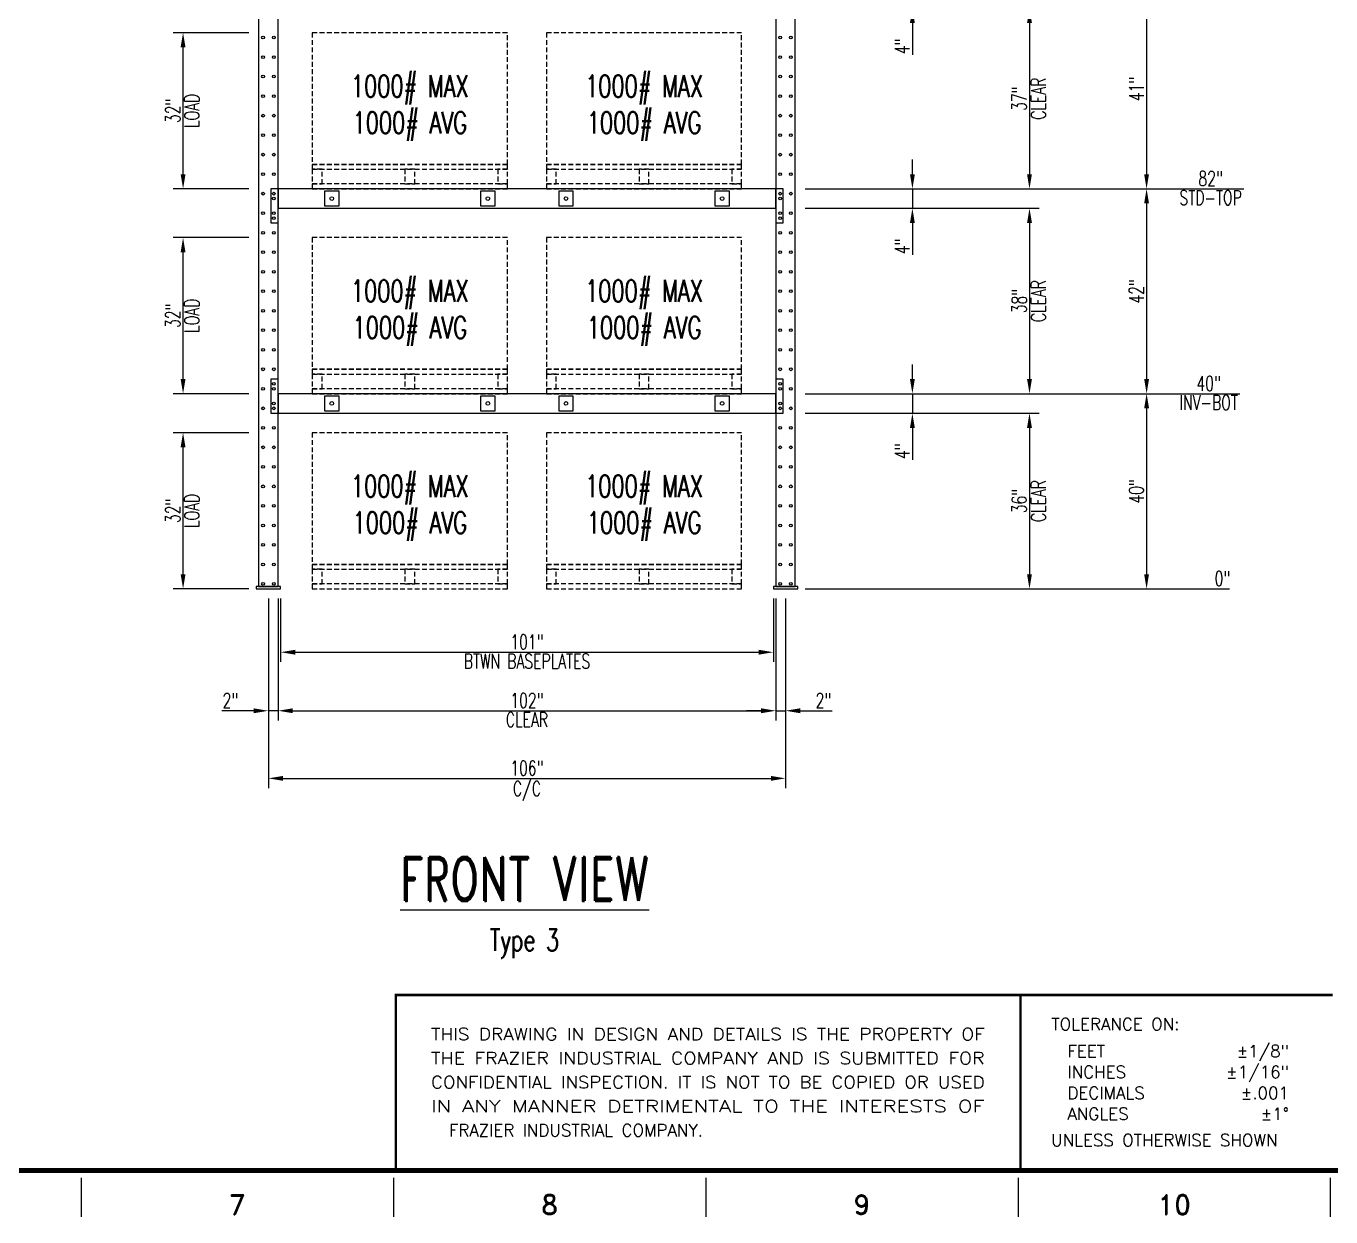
# Model space of a CAD drawing. Extents: x -81 to 963, y -146 to 548.
# Drawn here: x 301.4 to 568.8, y -128.8 to 115.4 of the extents above; entities that cross this region are included whole.
import ezdxf
from ezdxf.enums import TextEntityAlignment as Align

# ---------------------------------------------------------------- set-up
doc = ezdxf.new("R2010")
doc.units = 0
doc.header["$LTSCALE"] = 8
doc.header["$MEASUREMENT"] = 0
doc.linetypes.add('HIDDEN2', pattern=[0.1875, 0.125, -0.0625])
doc.layers.get('DEFPOINTS').update_dxf_attribs({"linetype": 'CONTINUOUS'})
for name, color, linetype in [('BORD', 15, 'CONTINUOUS'), ('RACKDIM', 7, 'CONTINUOUS'), ('RACKLABEL', 7, 'CONTINUOUS'), ('RACKLOAD', 254, 'HIDDEN2'), ('RACKPALLET', 254, 'HIDDEN2'), ('RACKSHELF', 20, 'CONTINUOUS'), ('RACKUPRIGHT', 180, 'CONTINUOUS'), ('TEXTL', 3, 'CONTINUOUS')]:
    doc.layers.add(name, color=color, linetype=linetype)
doc.styles.add('2thirds', font='romans.shx', dxfattribs={"width": 0.7})
doc.styles.add('DCMARCH', font='stylu.ttf', dxfattribs={"width": 0.75, "oblique": 15})
doc.styles.add('ROMAND', font='ROMAND')
doc.styles.add('SIMPLEX', font='SIMPLEX')
doc.styles.add('TXT06', font='ROMAND', dxfattribs={"bigfont": 'SPECIAL'})
doc.dimstyles.new('2tfrac16', dxfattribs={"dimscale": 32, "dimtxt": 0.0938, "dimasz": 0.0938, "dimexe": 0.0625, "dimexo": 0.0625, "dimgap": 0.01, "dimtad": 1, "dimdec": 4, "dimzin": 1, "dimdsep": 46, "dimlunit": 5, "dimtxsty": '2thirds', "dimcen": 0.0625, "dimclrd": 256, "dimclre": 256, "dimclrt": 256, "dimadec": 0, "dimazin": 0, "dimtfac": 0.75, "dimtdec": 4, "dimtmove": 0, "dimatfit": 0, "dimfxl": 1, "dimtvp": 0.75, "dimfrac": 2, "dimtolj": 1, "dimtzin": 0, "dimarcsym": 0})

# ---------------------------------------------------------------- blocks, each defined once
blk = doc.blocks.new('*D60')
at = {"layer": 'DEFPOINTS', "color": 0}
for p in [(351.02, 0), (457.02, 0), (457.02, -38.86)]:
    blk.add_point(p, dxfattribs=at)
at = {"layer": 'RACKDIM', "lineweight": -2}
for p, q in [((351.02, -2), (351.02, -40.86)), ((457.02, -2), (457.02, -40.86)), ((354.03, -38.86), (454.02, -38.86))]:
    blk.add_line(p, q, dxfattribs=at)
at = {"layer": 'RACKDIM'}
for points in [[(354.03, -38.36), (354.03, -39.36), (351.02, -38.86)], [(454.02, -38.36), (454.02, -39.36), (457.02, -38.86)]]:
    blk.add_solid(points, dxfattribs=at)
at = {"layer": 'RACKDIM', "char_height": 3.002, "attachment_point": 5, "style": '2thirds'}
for s, insert in [('\\A1;106"', (404.02, -36.75)), ('\\A1;C/C', (404.02, -41.47))]:
    blk.add_mtext(s, dxfattribs=dict(at, insert=insert))
blk = doc.blocks.new('*D61')
at = {"layer": 'DEFPOINTS', "color": 0}
for p in [(353.02, 0), (455.02, 0), (455.02, -25)]:
    blk.add_point(p, dxfattribs=at)
at = {"layer": 'RACKDIM', "lineweight": -2}
for p, q in [((353.02, -2), (353.02, -27)), ((455.02, -2), (455.02, -27)), ((356.03, -25), (452.02, -25))]:
    blk.add_line(p, q, dxfattribs=at)
at = {"layer": 'RACKDIM'}
for points in [[(356.03, -24.5), (356.03, -25.5), (353.02, -25)], [(452.02, -24.5), (452.02, -25.5), (455.02, -25)]]:
    blk.add_solid(points, dxfattribs=at)
at = {"layer": 'RACKDIM', "char_height": 3.002, "attachment_point": 5, "style": '2thirds'}
for s, insert in [('\\A1;102"', (404.02, -22.89)), ('\\A1;CLEAR', (404.02, -26.82))]:
    blk.add_mtext(s, dxfattribs=dict(at, insert=insert))
blk = doc.blocks.new('*D62')
at = {"layer": 'DEFPOINTS', "color": 0}
for p in [(351.02, 0), (353.02, 0), (351.02, -25)]:
    blk.add_point(p, dxfattribs=at)
at = {"layer": 'RACKDIM', "lineweight": -2}
for p, q in [((351.02, -2), (351.02, -27)), ((353.02, -2), (353.02, -27)), ((348.02, -25), (341.48, -25)), ((353.02, -25), (351.02, -25)), ((356.03, -25), (359.03, -25))]:
    blk.add_line(p, q, dxfattribs=at)
at = {"layer": 'RACKDIM'}
for points in [[(348.02, -24.5), (348.02, -25.5), (351.02, -25)], [(356.03, -24.5), (356.03, -25.5), (353.02, -25)]]:
    blk.add_solid(points, dxfattribs=at)
at = {"layer": 'RACKDIM', "insert": (343.25, -22.89), "char_height": 3.002, "attachment_point": 5, "style": '2thirds'}
blk.add_mtext('\\A1;2"', dxfattribs=at)
blk = doc.blocks.new('*D63')
at = {"layer": 'DEFPOINTS', "color": 0}
for p in [(455.02, 0), (457.02, 0), (457.02, -25)]:
    blk.add_point(p, dxfattribs=at)
at = {"layer": 'RACKDIM', "lineweight": -2}
for p, q in [((455.02, -2), (455.02, -27)), ((457.02, -2), (457.02, -27)), ((452.02, -25), (449.02, -25)), ((455.02, -25), (457.02, -25)), ((460.03, -25), (466.57, -25))]:
    blk.add_line(p, q, dxfattribs=at)
at = {"layer": 'RACKDIM'}
for points in [[(452.02, -24.5), (452.02, -25.5), (455.02, -25)], [(460.03, -24.5), (460.03, -25.5), (457.02, -25)]]:
    blk.add_solid(points, dxfattribs=at)
at = {"layer": 'RACKDIM', "insert": (464.8, -22.89), "char_height": 3.002, "attachment_point": 5, "style": '2thirds'}
blk.add_mtext('\\A1;2"', dxfattribs=at)
blk = doc.blocks.new('*D64')
at = {"layer": 'DEFPOINTS', "color": 0}
for p in [(353.52, 0), (454.52, 0), (454.52, -13)]:
    blk.add_point(p, dxfattribs=at)
at = {"layer": 'RACKDIM', "lineweight": -2}
for p, q in [((353.52, -2), (353.52, -15)), ((454.52, -2), (454.52, -15)), ((356.53, -13), (451.52, -13))]:
    blk.add_line(p, q, dxfattribs=at)
at = {"layer": 'RACKDIM'}
for points in [[(356.53, -12.5), (356.53, -13.5), (353.52, -13)], [(451.52, -12.5), (451.52, -13.5), (454.52, -13)]]:
    blk.add_solid(points, dxfattribs=at)
at = {"layer": 'RACKDIM', "attachment_point": 5, "style": '2thirds'}
for s, insert, char_height in [('\\A1;101"', (404.02, -10.89), 3.002), ('\\A1;BTWN BASEPLATES', (404.02, -14.82), 3.0016)]:
    blk.add_mtext(s, dxfattribs=dict(at, insert=insert, char_height=char_height))
blk = doc.blocks.new('*D65')
at = {"layer": 'DEFPOINTS', "color": 0}
for p in [(353.02, 0), (459.52, 0), (544.81, 0)]:
    blk.add_point(p, dxfattribs=at)
at = {"layer": 'RACKDIM', "lineweight": -2}
blk.add_line((461.52, 0), (548.03, 0), dxfattribs=at)
at = {"layer": 'RACKDIM', "char_height": 3.002, "attachment_point": 5, "style": '2thirds'}
for s, insert in [('\\A1;0"', (546.58, 2.11)), ('\\A1;', (546.58, -1.82))]:
    blk.add_mtext(s, dxfattribs=dict(at, insert=insert))
blk = doc.blocks.new('*D66')
at = {"layer": 'DEFPOINTS', "color": 0}
for p in [(333.54, 32), (349.02, 32), (349.02, 0)]:
    blk.add_point(p, dxfattribs=at)
at = {"layer": 'RACKDIM', "lineweight": -2}
for p, q in [((347.02, 32), (331.54, 32)), ((333.54, 3), (333.54, 29)), ((347.02, 0), (331.54, 0))]:
    blk.add_line(p, q, dxfattribs=at)
at = {"layer": 'RACKDIM'}
for points in [[(333.04, 29), (334.04, 29), (333.54, 32)], [(333.04, 3), (334.04, 3), (333.54, 0)]]:
    blk.add_solid(points, dxfattribs=at)
at = {"layer": 'RACKDIM', "char_height": 3.002, "attachment_point": 5, "rotation": 89.9998, "style": '2thirds'}
for s, insert in [('\\A1;LOAD', (335.36, 16)), ('\\A1;32"', (331.43, 16))]:
    blk.add_mtext(s, dxfattribs=dict(at, insert=insert))
blk = doc.blocks.new('*D67')
at = {"layer": 'DEFPOINTS', "color": 0}
for p in [(459.02, 40), (459.02, 36), (483.02, 36)]:
    blk.add_point(p, dxfattribs=at)
at = {"layer": 'RACKDIM', "lineweight": -2}
for p, q in [((483.02, 43), (483.02, 46)), ((461.02, 40), (485.02, 40)), ((483.02, 40), (483.02, 36)), ((461.02, 36), (485.02, 36)), ((483.02, 33), (483.02, 26.46))]:
    blk.add_line(p, q, dxfattribs=at)
at = {"layer": 'RACKDIM'}
for points in [[(482.52, 43), (483.52, 43), (483.02, 40)], [(482.52, 33), (483.52, 33), (483.02, 36)]]:
    blk.add_solid(points, dxfattribs=at)
at = {"layer": 'RACKDIM', "insert": (480.92, 28.23), "char_height": 3.002, "attachment_point": 5, "rotation": 89.9998, "style": '2thirds'}
blk.add_mtext('\\A1;4"', dxfattribs=at)
blk = doc.blocks.new('*D68')
at = {"layer": 'DEFPOINTS', "color": 0}
for p in [(459.02, 36), (459.02, 0), (507.02, 0)]:
    blk.add_point(p, dxfattribs=at)
at = {"layer": 'RACKDIM', "lineweight": -2}
for p, q in [((461.02, 36), (509.02, 36)), ((507.02, 33), (507.02, 3)), ((461.02, 0), (509.02, 0))]:
    blk.add_line(p, q, dxfattribs=at)
at = {"layer": 'RACKDIM'}
for points in [[(506.52, 33), (507.52, 33), (507.02, 36)], [(506.52, 3), (507.52, 3), (507.02, 0)]]:
    blk.add_solid(points, dxfattribs=at)
at = {"layer": 'RACKDIM', "char_height": 3.002, "attachment_point": 5, "rotation": 89.9998, "style": '2thirds'}
for s, insert in [('\\A1;CLEAR', (508.84, 18)), ('\\A1;36"', (504.92, 18))]:
    blk.add_mtext(s, dxfattribs=dict(at, insert=insert))
blk = doc.blocks.new('*D69')
at = {"layer": 'DEFPOINTS', "color": 0}
for p in [(459.02, 40), (459.02, 0), (531.02, 0)]:
    blk.add_point(p, dxfattribs=at)
at = {"layer": 'RACKDIM', "lineweight": -2}
for p, q in [((461.02, 40), (533.02, 40)), ((531.02, 37), (531.02, 3)), ((461.02, 0), (533.02, 0))]:
    blk.add_line(p, q, dxfattribs=at)
at = {"layer": 'RACKDIM'}
for points in [[(530.52, 37), (531.52, 37), (531.02, 40)], [(530.52, 3), (531.52, 3), (531.02, 0)]]:
    blk.add_solid(points, dxfattribs=at)
at = {"layer": 'RACKDIM', "insert": (528.92, 20), "char_height": 3.002, "attachment_point": 5, "rotation": 89.9998, "style": '2thirds'}
blk.add_mtext('\\A1;40"', dxfattribs=at)
blk = doc.blocks.new('*D70')
at = {"layer": 'DEFPOINTS', "color": 0}
for p in [(459.02, 40), (537.02, 40), (353.02, 0)]:
    blk.add_point(p, dxfattribs=at)
at = {"layer": 'RACKDIM', "lineweight": -2}
blk.add_line((461.02, 40), (550.15, 40), dxfattribs=at)
at = {"layer": 'RACKDIM', "attachment_point": 5, "style": '2thirds'}
for s, insert, char_height in [('\\A1;40"', (543.75, 42.11), 3.002), ('\\A1;INV-BOT', (543.75, 38.18), 3.0016)]:
    blk.add_mtext(s, dxfattribs=dict(at, insert=insert, char_height=char_height))
blk = doc.blocks.new('*D71')
at = {"layer": 'DEFPOINTS', "color": 0}
for p in [(333.54, 72), (349.02, 72), (349.02, 40)]:
    blk.add_point(p, dxfattribs=at)
at = {"layer": 'RACKDIM', "lineweight": -2}
for p, q in [((347.02, 72), (331.54, 72)), ((333.54, 43), (333.54, 69)), ((347.02, 40), (331.54, 40))]:
    blk.add_line(p, q, dxfattribs=at)
at = {"layer": 'RACKDIM'}
for points in [[(333.04, 69), (334.04, 69), (333.54, 72)], [(333.04, 43), (334.04, 43), (333.54, 40)]]:
    blk.add_solid(points, dxfattribs=at)
at = {"layer": 'RACKDIM', "char_height": 3.002, "attachment_point": 5, "rotation": 89.9998, "style": '2thirds'}
for s, insert in [('\\A1;LOAD', (335.36, 56)), ('\\A1;32"', (331.43, 56))]:
    blk.add_mtext(s, dxfattribs=dict(at, insert=insert))
blk = doc.blocks.new('*D72')
at = {"layer": 'DEFPOINTS', "color": 0}
for p in [(459.02, 82), (459.02, 78), (483.02, 78)]:
    blk.add_point(p, dxfattribs=at)
at = {"layer": 'RACKDIM', "lineweight": -2}
for p, q in [((483.02, 85), (483.02, 88)), ((461.02, 82), (485.02, 82)), ((483.02, 82), (483.02, 78)), ((461.02, 78), (485.02, 78)), ((483.02, 75), (483.02, 68.46))]:
    blk.add_line(p, q, dxfattribs=at)
at = {"layer": 'RACKDIM'}
for points in [[(482.52, 85), (483.52, 85), (483.02, 82)], [(482.52, 75), (483.52, 75), (483.02, 78)]]:
    blk.add_solid(points, dxfattribs=at)
at = {"layer": 'RACKDIM', "insert": (480.92, 70.23), "char_height": 3.002, "attachment_point": 5, "rotation": 89.9998, "style": '2thirds'}
blk.add_mtext('\\A1;4"', dxfattribs=at)
blk = doc.blocks.new('*D73')
at = {"layer": 'DEFPOINTS', "color": 0}
for p in [(459.02, 78), (459.02, 40), (507.02, 40)]:
    blk.add_point(p, dxfattribs=at)
at = {"layer": 'RACKDIM', "lineweight": -2}
for p, q in [((461.02, 78), (509.02, 78)), ((507.02, 75), (507.02, 43)), ((461.02, 40), (509.02, 40))]:
    blk.add_line(p, q, dxfattribs=at)
at = {"layer": 'RACKDIM'}
for points in [[(506.52, 75), (507.52, 75), (507.02, 78)], [(506.52, 43), (507.52, 43), (507.02, 40)]]:
    blk.add_solid(points, dxfattribs=at)
at = {"layer": 'RACKDIM', "char_height": 3.002, "attachment_point": 5, "rotation": 89.9998, "style": '2thirds'}
for s, insert in [('\\A1;CLEAR', (508.84, 59)), ('\\A1;38"', (504.92, 59))]:
    blk.add_mtext(s, dxfattribs=dict(at, insert=insert))
blk = doc.blocks.new('*D74')
at = {"layer": 'DEFPOINTS', "color": 0}
for p in [(459.02, 82), (459.02, 40), (531.02, 40)]:
    blk.add_point(p, dxfattribs=at)
at = {"layer": 'RACKDIM', "lineweight": -2}
for p, q in [((461.02, 82), (533.02, 82)), ((531.02, 79), (531.02, 43)), ((461.02, 40), (533.02, 40))]:
    blk.add_line(p, q, dxfattribs=at)
at = {"layer": 'RACKDIM'}
for points in [[(530.52, 79), (531.52, 79), (531.02, 82)], [(530.52, 43), (531.52, 43), (531.02, 40)]]:
    blk.add_solid(points, dxfattribs=at)
at = {"layer": 'RACKDIM', "insert": (528.92, 61), "char_height": 3.002, "attachment_point": 5, "rotation": 89.9998, "style": '2thirds'}
blk.add_mtext('\\A1;42"', dxfattribs=at)
blk = doc.blocks.new('*D75')
at = {"layer": 'DEFPOINTS', "color": 0}
for p in [(459.02, 82), (537.02, 82), (353.02, 0)]:
    blk.add_point(p, dxfattribs=at)
at = {"layer": 'RACKDIM', "lineweight": -2}
blk.add_line((461.02, 82), (550.95, 82), dxfattribs=at)
at = {"layer": 'RACKDIM', "attachment_point": 5, "style": '2thirds'}
for s, insert, char_height in [('\\A1;82"', (544.15, 84.11), 3.002), ('\\A1;STD-TOP', (544.15, 80.18), 3.0016)]:
    blk.add_mtext(s, dxfattribs=dict(at, insert=insert, char_height=char_height))
blk = doc.blocks.new('*D76')
at = {"layer": 'DEFPOINTS', "color": 0}
for p in [(333.54, 114), (349.02, 114), (349.02, 82)]:
    blk.add_point(p, dxfattribs=at)
at = {"layer": 'RACKDIM', "lineweight": -2}
for p, q in [((347.02, 114), (331.54, 114)), ((333.54, 85), (333.54, 111)), ((347.02, 82), (331.54, 82))]:
    blk.add_line(p, q, dxfattribs=at)
at = {"layer": 'RACKDIM'}
for points in [[(333.04, 111), (334.04, 111), (333.54, 114)], [(333.04, 85), (334.04, 85), (333.54, 82)]]:
    blk.add_solid(points, dxfattribs=at)
at = {"layer": 'RACKDIM', "char_height": 3.002, "attachment_point": 5, "rotation": 89.9998, "style": '2thirds'}
for s, insert in [('\\A1;32"', (331.43, 98)), ('\\A1;LOAD', (335.36, 98))]:
    blk.add_mtext(s, dxfattribs=dict(at, insert=insert))
blk = doc.blocks.new('*D77')
at = {"layer": 'DEFPOINTS', "color": 0}
for p in [(459.02, 123), (459.02, 119), (483.02, 119)]:
    blk.add_point(p, dxfattribs=at)
at = {"layer": 'RACKDIM', "lineweight": -2}
for p, q in [((483.02, 126), (483.02, 129)), ((461.02, 123), (485.02, 123)), ((483.02, 123), (483.02, 119)), ((461.02, 119), (485.02, 119)), ((483.02, 116), (483.02, 109.46))]:
    blk.add_line(p, q, dxfattribs=at)
at = {"layer": 'RACKDIM'}
for points in [[(482.52, 126), (483.52, 126), (483.02, 123)], [(482.52, 116), (483.52, 116), (483.02, 119)]]:
    blk.add_solid(points, dxfattribs=at)
at = {"layer": 'RACKDIM', "insert": (480.92, 111.23), "char_height": 3.002, "attachment_point": 5, "rotation": 89.9998, "style": '2thirds'}
blk.add_mtext('\\A1;4"', dxfattribs=at)
blk = doc.blocks.new('*D78')
at = {"layer": 'DEFPOINTS', "color": 0}
for p in [(459.02, 119), (459.02, 82), (507.02, 82)]:
    blk.add_point(p, dxfattribs=at)
at = {"layer": 'RACKDIM', "lineweight": -2}
for p, q in [((461.02, 119), (509.02, 119)), ((507.02, 116), (507.02, 85)), ((461.02, 82), (509.02, 82))]:
    blk.add_line(p, q, dxfattribs=at)
at = {"layer": 'RACKDIM'}
for points in [[(506.52, 116), (507.52, 116), (507.02, 119)], [(506.52, 85), (507.52, 85), (507.02, 82)]]:
    blk.add_solid(points, dxfattribs=at)
at = {"layer": 'RACKDIM', "char_height": 3.002, "attachment_point": 5, "rotation": 89.9998, "style": '2thirds'}
for s, insert in [('\\A1;CLEAR', (508.84, 100.5)), ('\\A1;37"', (504.92, 100.5))]:
    blk.add_mtext(s, dxfattribs=dict(at, insert=insert))
blk = doc.blocks.new('*D79')
at = {"layer": 'DEFPOINTS', "color": 0}
for p in [(459.02, 123), (459.02, 82), (531.02, 82)]:
    blk.add_point(p, dxfattribs=at)
at = {"layer": 'RACKDIM', "lineweight": -2}
for p, q in [((461.02, 123), (533.02, 123)), ((531.02, 120), (531.02, 85)), ((461.02, 82), (533.02, 82))]:
    blk.add_line(p, q, dxfattribs=at)
at = {"layer": 'RACKDIM'}
for points in [[(530.52, 120), (531.52, 120), (531.02, 123)], [(530.52, 85), (531.52, 85), (531.02, 82)]]:
    blk.add_solid(points, dxfattribs=at)
at = {"layer": 'RACKDIM', "insert": (528.92, 102.5), "char_height": 3.002, "attachment_point": 5, "rotation": 89.9998, "style": '2thirds'}
blk.add_mtext('\\A1;41"', dxfattribs=at)
blk = doc.blocks.new('*D80')
at = {"layer": 'DEFPOINTS', "color": 0}
for p in [(459.02, 123), (537.02, 123), (353.02, 0)]:
    blk.add_point(p, dxfattribs=at)
at = {"layer": 'RACKDIM', "lineweight": -2}
blk.add_line((461.02, 123), (549.95, 123), dxfattribs=at)
at = {"layer": 'RACKDIM', "attachment_point": 5, "style": '2thirds'}
for s, insert, char_height in [('\\A1;123"', (543.65, 125.11), 3.002), ('\\A1;INV-TOP', (543.65, 121.18), 3.0016)]:
    blk.add_mtext(s, dxfattribs=dict(at, insert=insert, char_height=char_height))
blk = doc.blocks.new('*D85')
at = {"layer": 'DEFPOINTS', "color": 0}
for p in [(459.02, 164), (537.02, 164), (353.02, 0)]:
    blk.add_point(p, dxfattribs=at)
at = {"layer": 'RACKDIM', "lineweight": -2}
blk.add_line((461.02, 164), (550.15, 164), dxfattribs=at)
at = {"layer": 'RACKDIM', "attachment_point": 5, "style": '2thirds'}
for s, insert, char_height in [('\\A1;164"', (543.75, 166.11), 3.002), ('\\A1;INV-BOT', (543.75, 162.18), 3.0016)]:
    blk.add_mtext(s, dxfattribs=dict(at, insert=insert, char_height=char_height))
blk = doc.blocks.new('*D90')
at = {"layer": 'DEFPOINTS', "color": 0}
for p in [(459.02, 204), (537.02, 204), (353.02, 0)]:
    blk.add_point(p, dxfattribs=at)
at = {"layer": 'RACKDIM', "lineweight": -2}
blk.add_line((461.02, 204), (550.15, 204), dxfattribs=at)
at = {"layer": 'RACKDIM', "attachment_point": 5, "style": '2thirds'}
for s, insert, char_height in [('\\A1;204"', (543.75, 206.11), 3.002), ('\\A1;INV-BOT', (543.75, 202.18), 3.0016)]:
    blk.add_mtext(s, dxfattribs=dict(at, insert=insert, char_height=char_height))
blk = doc.blocks.new('*D95')
at = {"layer": 'DEFPOINTS', "color": 0}
for p in [(459.02, 246), (537.02, 246), (353.02, 0)]:
    blk.add_point(p, dxfattribs=at)
at = {"layer": 'RACKDIM', "lineweight": -2}
blk.add_line((461.02, 246), (550.95, 246), dxfattribs=at)
at = {"layer": 'RACKDIM', "attachment_point": 5, "style": '2thirds'}
for s, insert, char_height in [('\\A1;246"', (544.15, 248.11), 3.002), ('\\A1;STD-TOP', (544.15, 244.18), 3.0016)]:
    blk.add_mtext(s, dxfattribs=dict(at, insert=insert, char_height=char_height))
blk = doc.blocks.new('*D100')
at = {"layer": 'DEFPOINTS', "color": 0}
for p in [(459.02, 287), (537.02, 287), (353.02, 0)]:
    blk.add_point(p, dxfattribs=at)
at = {"layer": 'RACKDIM', "lineweight": -2}
blk.add_line((461.02, 287), (551.15, 287), dxfattribs=at)
at = {"layer": 'RACKDIM', "attachment_point": 5, "style": '2thirds'}
for s, insert, char_height in [('\\A1;287"', (544.25, 289.11), 3.002), ('\\A1;STD-BOT', (544.25, 285.18), 3.0016)]:
    blk.add_mtext(s, dxfattribs=dict(at, insert=insert, char_height=char_height))
blk = doc.blocks.new('*D105')
at = {"layer": 'DEFPOINTS', "color": 0}
for p in [(459.02, 328), (537.02, 328), (353.02, 0)]:
    blk.add_point(p, dxfattribs=at)
at = {"layer": 'RACKDIM', "lineweight": -2}
blk.add_line((461.02, 328), (550.15, 328), dxfattribs=at)
at = {"layer": 'RACKDIM', "attachment_point": 5, "style": '2thirds'}
for s, insert, char_height in [('\\A1;328"', (543.75, 330.11), 3.002), ('\\A1;INV-BOT', (543.75, 326.18), 3.0016)]:
    blk.add_mtext(s, dxfattribs=dict(at, insert=insert, char_height=char_height))
blk = doc.blocks.new('*D110')
at = {"layer": 'DEFPOINTS', "color": 0}
for p in [(459.02, 410), (537.02, 410), (353.02, 0)]:
    blk.add_point(p, dxfattribs=at)
at = {"layer": 'RACKDIM', "lineweight": -2}
blk.add_line((461.02, 410), (550.95, 410), dxfattribs=at)
at = {"layer": 'RACKDIM', "attachment_point": 5, "style": '2thirds'}
for s, insert, char_height in [('\\A1;410"', (544.15, 412.11), 3.002), ('\\A1;STD-TOP', (544.15, 408.18), 3.0016)]:
    blk.add_mtext(s, dxfattribs=dict(at, insert=insert, char_height=char_height))
blk = doc.blocks.new('*D117')
at = {"layer": 'DEFPOINTS', "color": 0}
for p in [(327.54, 482), (349.02, 482), (353.02, 0)]:
    blk.add_point(p, dxfattribs=at)
at = {"layer": 'RACKDIM', "lineweight": -2}
for p, q in [((333.54, 482), (311.81, 482)), ((339.54, 482), (333.54, 482)), ((347.02, 482), (339.54, 482))]:
    blk.add_line(p, q, dxfattribs=at)
at = {"layer": 'RACKDIM', "char_height": 3.002, "attachment_point": 5, "style": '2thirds'}
for s, insert in [('\\A1;482"', (319.51, 484.11)), ('\\A1;TOP OF\\PTOP LOAD', (319.51, 477.68))]:
    blk.add_mtext(s, dxfattribs=dict(at, insert=insert))
blk = doc.blocks.new('sbord_d')
at = {"layer": 'BORD'}
for p, q in [((12, -0.0625), (12, -0.3125)), ((14, -0.0625), (14, -0.3125)), ((16, -0.0625), (16, -0.3125)), ((18, -0.0625), (18, -0.3125)), ((20, -0.0625), (20, -0.3125))]:
    blk.add_line(p, q, dxfattribs=at)
at = {"layer": 'BORD', "const_width": 0.0313}
blk.add_lwpolyline([(-0.0156, -0.0156), (32.0156, -0.0156), (32.0156, 20.0156), (-0.0156, 20.0156)], close=True, dxfattribs=at)
at = {"layer": 'BORD', "const_width": 0.0156}
for points in [[(18.0156, 1.1094), (14.0156, 1.1094), (14.0156, -0.0156)], [(20.0156, 1.1094), (18.0156, 1.1094), (18.0156, -0.0156)]]:
    blk.add_lwpolyline(points, dxfattribs=at)
at = {"layer": 'BORD', "style": 'SIMPLEX'}
for s, height, p in [('TOLERANCE ON:', 0.078125, (18.2134, 0.8836)), ('FEET', 0.07812, (18.3166, 0.7106)), ('INCHES', 0.07812, (18.3166, 0.5767)), ('DECIMALS', 0.07812, (18.3166, 0.4428)), ('ANGLES', 0.07812, (18.3166, 0.3089)), ('UNLESS OTHERWISE SHOWN', 0.078125, (18.2118, 0.1401))]:
    blk.add_text(s, height=height, dxfattribs=at).set_placement(p)
for s, width, p, p2 in [('THIS DRAWING IN DESIGN AND DETAILS IS THE PROPERTY OF', 0.958828, (14.2403, 0.8194), (17.786, 0.8194)), ('THE FRAZIER INDUSTRIAL COMPANY AND IS SUBMITTED FOR', 0.982552, (14.2403, 0.6655), (17.786, 0.6655)), ('CONFIDENTIAL INSPECTION. IT IS NOT TO BE COPIED OR USED', 0.947391, (14.2403, 0.5115), (17.786, 0.5115)), ('IN ANY MANNER DETRIMENTAL TO THE INTERESTS OF', 1.101821, (14.2403, 0.3576), (17.786, 0.3576))]:
    blk.add_text(s, height=0.078125, dxfattribs=dict(at, width=width)).set_placement(p, p2, align=Align.FIT)
for s, p in [('%%p1/8"', (19.7351, 0.7106)), ('%%p1/16"', (19.7351, 0.5767)), ('%%p.001', (19.7351, 0.4428)), ('%%p1%%d', (19.7351, 0.3089))]:
    blk.add_text(s, height=0.07812, dxfattribs=at).set_placement(p, align=Align.RIGHT)
blk.add_text('FRAZIER INDUSTRIAL COMPANY.', height=0.078125, dxfattribs=at).set_placement((15.1688, 0.2037), align=Align.CENTER)
at = {"layer": 'BORD', "style": 'ROMAND'}
for s, p in [('7', (13, -0.2344)), ('8', (15, -0.2344)), ('9', (17, -0.2344)), ('10', (19, -0.2344))]:
    blk.add_text(s, height=0.125, dxfattribs=at).set_placement(p, align=Align.MIDDLE)
at = {"layer": 'TEXTL', "flags": 8}
for tag, height, style, p in [('TITLE1', 0.1562, 'SIMPLEX', (30.2656, 2.776)), ('TITLE2', 0.1562, 'SIMPLEX', (30.2656, 2.4427)), ('CHK', 0.0938, 'SIMPLEX', (29.8281, 0.8828)), ('APP', 0.0938, 'SIMPLEX', (30.7031, 0.8828)), ('JOB#', 0.125, 'ROMAND', (30.1198, 0.1328)), ('SHT', 0.125, 'ROMAND', (31.1927, 0.1328)), ('REV', 0.125, 'ROMAND', (31.7891, 0.1328))]:
    blk.add_attdef(tag, text='', height=height, dxfattribs=dict(at, style=style)).set_placement(p, align=Align.MIDDLE)
at = {"layer": 'TEXTL', "style": 'SIMPLEX', "flags": 8}
for tag, height, p in [('CUSTOMER', 0.1562, (30.2656, 1.6968)), ('LOCATION', 0.125, (30.2656, 1.3635)), ('REVC', 0.0781, (20.2594, 0.9448)), ('CCHK', 0.0781, (27.2554, 0.9434)), ('REVB', 0.0781, (20.2594, 0.6948)), ('BCHK', 0.0781, (27.2554, 0.6834)), ('REVA', 0.0781, (20.2594, 0.4448)), ('ACHK', 0.0781, (27.2554, 0.4434))]:
    blk.add_attdef(tag, text='', height=height, dxfattribs=at).set_placement(p, align=Align.CENTER)
at = {"layer": 'TEXTL', "flags": 8}
for tag, p, height, style in [('REVCDESC', (20.6253, 0.9434), 0.0781, 'SIMPLEX'), ('REVBDESC', (20.6253, 0.6834), 0.0781, 'SIMPLEX'), ('REVADESC', (20.6253, 0.4434), 0.0781, 'SIMPLEX'), ('DWG#', (30.0549, -0.5661), 0.0938, 'ROMAND')]:
    blk.add_attdef(tag, p, '', height=height, dxfattribs=dict(at, style=style))
at = {"layer": 'TEXTL', "style": 'DCMARCH', "oblique": 15, "width": 0.75, "flags": 8}
for tag, p in [('CBY', (26.7554, 0.9434)), ('BBY', (26.7554, 0.6834)), ('ABY', (26.7554, 0.4434))]:
    blk.add_attdef(tag, text='', height=0.0781, dxfattribs=at).set_placement(p, align=Align.CENTER)
at = {"layer": 'TEXTL', "style": 'SIMPLEX', "flags": 8}
for tag, height, width, p, p2 in [('CAPP', 0.0781, 1.292308, (27.5883, 0.9437), (27.9633, 0.9437)), ('CDT', 0.0781, 1.866, (28.0712, 0.9434), (28.46, 0.9434)), ('SCALE', 0.0938, 1.702732, (31.2344, 0.8374), (31.9413, 0.8374)), ('BAPP', 0.0781, 1.292308, (27.5883, 0.6834), (27.9633, 0.6834)), ('BDT', 0.0781, 1.866, (28.0712, 0.6831), (28.46, 0.6831)), ('AAPP', 0.0781, 1.275949, (27.5881, 0.4434), (27.9631, 0.4434)), ('ADT', 0.0781, 1.833263, (28.0712, 0.4434), (28.46, 0.4434)), ('DATE', 0.0938, 2.134634, (28.6094, 0.4624), (29.3146, 0.4624)), ('CHKDT', 0.0938, 1.555556, (29.4844, 0.4624), (30.1719, 0.4624)), ('APPDT', 0.0938, 1.555556, (30.3594, 0.4624), (31.0469, 0.4624)), ('PLOT#', 0.0938, 8.555556, (31.2344, 0.4624), (31.9219, 0.4624))]:
    blk.add_attdef(tag, text='', height=height, dxfattribs=dict(at, width=width)).set_placement(p, p2, align=Align.FIT)
at = {"layer": 'TEXTL', "style": 'DCMARCH', "oblique": 15, "width": 0.75, "flags": 8}
blk.add_attdef('DRBY', (28.5931, 0.8208), '', height=0.125, dxfattribs=at)

msp = doc.modelspace()

# ---------------------------------------------------------------- linework, layer by layer
at = {"layer": 'RACKLOAD'}
for points in [[(360.02423, 87), (400.02423, 87), (400.02423, 114), (360.02423, 114), (360.02423, 87)], [(408.02423, 87), (448.02423, 87), (448.02423, 114), (408.02423, 114), (408.02423, 87)], [(360.02423, 45), (400.02423, 45), (400.02423, 72), (360.02423, 72), (360.02423, 45)], [(408.02423, 45), (448.02423, 45), (448.02423, 72), (408.02423, 72), (408.02423, 45)], [(360.02423, 5), (400.02423, 5), (400.02423, 32), (360.02423, 32), (360.02423, 5)], [(408.02423, 5), (448.02423, 5), (448.02423, 32), (408.02423, 32), (408.02423, 5)]]:
    msp.add_lwpolyline(points, dxfattribs=at)
at = {"layer": 'RACKPALLET'}
for points in [[(360.02423, 86), (400.02423, 86), (400.02423, 87), (360.02423, 87), (360.02423, 86)], [(360.02423, 83), (362.02423, 83), (362.02423, 86), (360.02423, 86), (360.02423, 83)], [(379.02423, 83), (381.02423, 83), (381.02423, 86), (379.02423, 86), (379.02423, 83)], [(398.02423, 83), (400.02423, 83), (400.02423, 86), (398.02423, 86), (398.02423, 83)], [(408.02423, 86), (448.02423, 86), (448.02423, 87), (408.02423, 87), (408.02423, 86)], [(408.02423, 83), (410.02423, 83), (410.02423, 86), (408.02423, 86), (408.02423, 83)], [(427.02423, 83), (429.02423, 83), (429.02423, 86), (427.02423, 86), (427.02423, 83)], [(446.02423, 83), (448.02423, 83), (448.02423, 86), (446.02423, 86), (446.02423, 83)], [(360.02423, 82), (400.02423, 82), (400.02423, 83), (360.02423, 83), (360.02423, 82)], [(408.02423, 82), (448.02423, 82), (448.02423, 83), (408.02423, 83), (408.02423, 82)], [(360.02423, 44), (400.02423, 44), (400.02423, 45), (360.02423, 45), (360.02423, 44)], [(360.02423, 41), (362.02423, 41), (362.02423, 44), (360.02423, 44), (360.02423, 41)], [(379.02423, 41), (381.02423, 41), (381.02423, 44), (379.02423, 44), (379.02423, 41)], [(398.02423, 41), (400.02423, 41), (400.02423, 44), (398.02423, 44), (398.02423, 41)], [(408.02423, 44), (448.02423, 44), (448.02423, 45), (408.02423, 45), (408.02423, 44)], [(408.02423, 41), (410.02423, 41), (410.02423, 44), (408.02423, 44), (408.02423, 41)], [(427.02423, 41), (429.02423, 41), (429.02423, 44), (427.02423, 44), (427.02423, 41)], [(446.02423, 41), (448.02423, 41), (448.02423, 44), (446.02423, 44), (446.02423, 41)], [(360.02423, 40), (400.02423, 40), (400.02423, 41), (360.02423, 41), (360.02423, 40)], [(408.02423, 40), (448.02423, 40), (448.02423, 41), (408.02423, 41), (408.02423, 40)], [(360.02423, 4), (400.02423, 4), (400.02423, 5), (360.02423, 5), (360.02423, 4)], [(360.02423, 1), (362.02423, 1), (362.02423, 4), (360.02423, 4), (360.02423, 1)], [(379.02423, 1), (381.02423, 1), (381.02423, 4), (379.02423, 4), (379.02423, 1)], [(398.02423, 1), (400.02423, 1), (400.02423, 4), (398.02423, 4), (398.02423, 1)], [(408.02423, 4), (448.02423, 4), (448.02423, 5), (408.02423, 5), (408.02423, 4)], [(408.02423, 1), (410.02423, 1), (410.02423, 4), (408.02423, 4), (408.02423, 1)], [(427.02423, 1), (429.02423, 1), (429.02423, 4), (427.02423, 4), (427.02423, 1)], [(446.02423, 1), (448.02423, 1), (448.02423, 4), (446.02423, 4), (446.02423, 1)], [(360.02423, 0), (400.02423, 0), (400.02423, 1), (360.02423, 1), (360.02423, 0)], [(408.02423, 0), (448.02423, 0), (448.02423, 1), (408.02423, 1), (408.02423, 0)]]:
    msp.add_lwpolyline(points, dxfattribs=at)
at = {"layer": 'RACKSHELF'}
for points in [[(351.52423, 75), (353.02423, 75), (353.02423, 82), (351.52423, 82), (351.52423, 75)], [(353.02423, 78), (455.02423, 78), (455.02423, 82), (353.02423, 82), (353.02423, 78)], [(362.52423, 78.5), (365.52423, 78.5), (365.52423, 81.5), (362.52423, 81.5), (362.52423, 78.5)], [(394.52423, 78.5), (397.52423, 78.5), (397.52423, 81.5), (394.52423, 81.5), (394.52423, 78.5)], [(410.52423, 78.5), (413.52423, 78.5), (413.52423, 81.5), (410.52423, 81.5), (410.52423, 78.5)], [(442.52423, 78.5), (445.52423, 78.5), (445.52423, 81.5), (442.52423, 81.5), (442.52423, 78.5)], [(455.02423, 75), (456.52423, 75), (456.52423, 82), (455.02423, 82), (455.02423, 75)], [(351.52423, 36), (353.02423, 36), (353.02423, 43), (351.52423, 43), (351.52423, 36)], [(455.02423, 36), (456.52423, 36), (456.52423, 43), (455.02423, 43), (455.02423, 36)], [(353.02423, 36), (455.02423, 36), (455.02423, 40), (353.02423, 40), (353.02423, 36)], [(362.52423, 36.5), (365.52423, 36.5), (365.52423, 39.5), (362.52423, 39.5), (362.52423, 36.5)], [(394.52423, 36.5), (397.52423, 36.5), (397.52423, 39.5), (394.52423, 39.5), (394.52423, 36.5)], [(410.52423, 36.5), (413.52423, 36.5), (413.52423, 39.5), (410.52423, 39.5), (410.52423, 36.5)], [(442.52423, 36.5), (445.52423, 36.5), (445.52423, 39.5), (442.52423, 39.5), (442.52423, 36.5)]]:
    msp.add_lwpolyline(points, dxfattribs=at)
for centre, radius in [((352.11798, 81), 0.28125), ((352.11798, 80), 0.28125), ((364.02423, 80), 0.375), ((396.02423, 80), 0.375), ((412.02423, 80), 0.375), ((444.02423, 80), 0.375), ((455.93048, 81), 0.28125), ((455.93048, 80), 0.28125), ((352.11798, 77), 0.28125), ((352.11798, 76), 0.28125), ((455.93048, 77), 0.28125), ((455.93048, 76), 0.28125), ((352.11798, 42), 0.28125), ((352.11798, 41), 0.28125), ((455.93048, 42), 0.28125), ((455.93048, 41), 0.28125), ((352.11798, 38), 0.28125), ((364.02423, 38), 0.375), ((396.02423, 38), 0.375), ((412.02423, 38), 0.375), ((444.02423, 38), 0.375), ((455.93048, 38), 0.28125), ((352.11798, 37), 0.28125), ((455.93048, 37), 0.28125)]:
    msp.add_circle(centre, radius, dxfattribs=at)
at = {"layer": 'RACKUPRIGHT'}
for points in [[(349.02423, 0.5), (353.02423, 0.5), (353.02423, 410), (349.02423, 410), (349.02423, 0.5)], [(455.02423, 0.5), (459.02423, 0.5), (459.02423, 410), (455.02423, 410), (455.02423, 0.5)], [(348.52423, 0), (353.52423, 0), (353.52423, 0.5), (348.52423, 0.5), (348.52423, 0)], [(454.52423, 0), (459.52423, 0), (459.52423, 0.5), (454.52423, 0.5), (454.52423, 0)]]:
    msp.add_lwpolyline(points, dxfattribs=at)
for centre in [(349.93048, 113), (352.11798, 113), (455.93048, 113), (458.11798, 113), (349.93048, 109), (352.11798, 109), (455.93048, 109), (458.11798, 109), (349.93048, 105), (352.11798, 105), (455.93048, 105), (458.11798, 105), (349.93048, 101), (352.11798, 101), (455.93048, 101), (458.11798, 101), (349.93048, 97), (352.11798, 97), (455.93048, 97), (458.11798, 97), (349.93048, 93), (352.11798, 93), (455.93048, 93), (458.11798, 93), (349.93048, 89), (352.11798, 89), (455.93048, 89), (458.11798, 89), (349.93048, 85), (352.11798, 85), (455.93048, 85), (458.11798, 85), (349.93048, 81), (352.11798, 81), (455.93048, 81), (458.11798, 81), (349.93048, 77), (352.11798, 77), (455.93048, 77), (458.11798, 77), (349.93048, 73), (352.11798, 73), (455.93048, 73), (458.11798, 73), (349.93048, 69), (352.11798, 69), (455.93048, 69), (458.11798, 69), (349.93048, 65), (352.11798, 65), (455.93048, 65), (458.11798, 65), (349.93048, 61), (352.11798, 61), (455.93048, 61), (458.11798, 61), (349.93048, 57), (352.11798, 57), (455.93048, 57), (458.11798, 57), (349.93048, 53), (352.11798, 53), (455.93048, 53), (458.11798, 53), (349.93048, 49), (352.11798, 49), (455.93048, 49), (458.11798, 49), (349.93048, 45), (352.11798, 45), (455.93048, 45), (458.11798, 45), (349.93048, 41), (352.11798, 41), (455.93048, 41), (458.11798, 41), (349.93048, 37), (352.11798, 37), (455.93048, 37), (458.11798, 37), (349.93048, 33), (352.11798, 33), (455.93048, 33), (458.11798, 33), (349.93048, 29), (352.11798, 29), (455.93048, 29), (458.11798, 29), (349.93048, 25), (352.11798, 25), (455.93048, 25), (458.11798, 25), (349.93048, 21), (352.11798, 21), (455.93048, 21), (458.11798, 21), (349.93048, 17), (352.11798, 17), (455.93048, 17), (458.11798, 17), (349.93048, 13), (352.11798, 13), (455.93048, 13), (458.11798, 13), (349.93048, 9), (352.11798, 9), (455.93048, 9), (458.11798, 9), (349.93048, 5), (352.11798, 5), (455.93048, 5), (458.11798, 5), (349.93048, 1), (352.11798, 1), (455.93048, 1), (458.11798, 1)]:
    msp.add_circle(centre, 0.28125, dxfattribs=at)

# ---------------------------------------------------------------- block references
at = {"layer": 'RACKLOAD', "xscale": 32, "yscale": 32, "zscale": 32}
msp.add_blockref('sbord_d', (-71.32903, -118.76391), dxfattribs=at)

# ---------------------------------------------------------------- texts
at = {"layer": 'RACKLABEL', "style": 'TXT06', "width": 0.7}
msp.add_text('%%uFRONT VIEW', height=9, dxfattribs=at).set_placement((403.52423, -63.99492), align=Align.CENTER)
at = {"layer": 'RACKLABEL', "insert": (403.52423, -72.74492), "char_height": 4.5, "width": 100, "attachment_point": 5, "style": '2thirds'}
msp.add_mtext('Type 3', dxfattribs=at)
at = {"layer": 'RACKLOAD', "char_height": 4.5, "width": 40, "attachment_point": 5, "style": '2thirds'}
for insert in [(380.02423, 98.56067), (428.02423, 98.56067), (380.02423, 56.56067), (428.02423, 56.56067), (380.02423, 16.56067), (428.02423, 16.56067)]:
    msp.add_mtext('1000# MAX 1000# AVG', dxfattribs=dict(at, insert=insert))

# ---------------------------------------------------------------- dimensions: what is measured, and where the dimension line sits
at = {"layer": 'RACKDIM'}
for feature_location, offset, origin, text, picture, middle in [((349.02423, 482), (-21.48722, 0.00006), (353.02423, 0), '<>\\XTOP OF\\PTOP LOAD', '*D117', (319.5129, 482.00006)), ((459.02423, 410), (78, 0), (353.02423, 0), '<>\\XSTD-TOP', '*D110', (544.14785, 410)), ((459.02423, 328), (78, 0), (353.02423, 0), '<>\\XINV-BOT', '*D105', (543.74764, 328)), ((459.02423, 287), (78, 0), (353.02423, 0), '<>\\XSTD-BOT', '*D100', (544.24791, 287)), ((459.02423, 246), (78, 0), (353.02423, 0), '<>\\XSTD-TOP', '*D95', (544.14785, 246)), ((459.02423, 204), (78, 0), (353.02423, 0), '<>\\XINV-BOT', '*D90', (543.74764, 204)), ((459.02423, 164), (78, 0), (353.02423, 0), '<>\\XINV-BOT', '*D85', (543.74764, 164)), ((459.02423, 123), (78, 0), (353.02423, 0), '<>\\XINV-TOP', '*D80', (543.64759, 123)), ((459.02423, 82), (78, 0), (353.02423, 0), '<>\\XSTD-TOP', '*D75', (544.14785, 82)), ((459.02423, 40), (78, 0), (353.02423, 0), '<>\\XINV-BOT', '*D70', (543.74764, 40)), ((459.5242273725, 0.0000000003), (85.2863265053, 0), (353.0242273725, 0.0000000003), '<>\\X   ', '*D65', (546.5813272112, 0.0000000003))]:
    dim = msp.add_ordinate_dim(feature_location=feature_location, offset=offset, dtype=0, origin=origin, text=text, dimstyle='2tfrac16', override={"dimpost": '"'}, dxfattribs=at)
    dim.commit()
    dim.dimension.update_dxf_attribs({"geometry": picture, "text_midpoint": middle})
for base, p1, p2, picture, middle in [((483.02421, 118.99991), (459.02423, 123), (459.02423, 119), '*D77', (480.91752, 111.22595)), ((531.02408, 81.99974), (459.02423, 123), (459.02423, 82), '*D79', (528.91749, 102.49974)), ((483.02421, 77.99991), (459.02423, 82), (459.02423, 78), '*D72', (480.91752, 70.22595)), ((531.02407, 39.99974), (459.02423, 82), (459.02423, 40), '*D74', (528.91748, 60.99974)), ((483.02421, 35.99991), (459.02423, 40), (459.02423, 36), '*D67', (480.91751, 28.22595)), ((531.02408, -0.00026), (459.02423, 40), (459.02423, 0), '*D69', (528.91748, 19.99974))]:
    dim = msp.add_linear_dim(base=base, p1=p1, p2=p2, angle=269.9997895, dimstyle='2tfrac16', override={"dimpost": '"'}, dxfattribs=at)
    dim.commit()
    dim.dimension.update_dxf_attribs({"geometry": picture, "text_midpoint": middle})
for base, p1, p2, text, picture, middle in [((507.02408, 81.99982), (459.02423, 119), (459.02423, 82), '<>\\XCLEAR', '*D78', (507.02414, 100.49982)), ((333.53711, 114.00006), (349.02423, 82), (349.02423, 114), '<>\\XLOAD', '*D76', (333.53705, 98.00006)), ((507.02407, 39.99982), (459.02423, 78), (459.02423, 40), '<>\\XCLEAR', '*D73', (507.02414, 58.99982)), ((333.53711, 72.00006), (349.02423, 40), (349.02423, 72), '<>\\XLOAD', '*D71', (333.53705, 56.00006)), ((507.02408, -0.00018), (459.02423, 36), (459.02423, 0), '<>\\XCLEAR', '*D68', (507.02414, 17.99982)), ((333.53711, 32.00006), (349.02423, 0), (349.02423, 32), '<>\\XLOAD', '*D66', (333.53705, 16.00006))]:
    dim = msp.add_linear_dim(base=base, p1=p1, p2=p2, angle=269.9997895, text=text, dimstyle='2tfrac16', override={"dimpost": '"'}, dxfattribs=at)
    dim.commit()
    dim.dimension.update_dxf_attribs({"geometry": picture, "text_midpoint": middle})
for base, p1, p2, picture, middle in [((351.02423, -24.99541), (353.02423, 0), (351.02423, 0), '*D62', (343.25025, -22.88874)), ((457.02423, -24.99541), (455.02423, 0), (457.02423, 0), '*D63', (464.7982, -22.88874))]:
    dim = msp.add_linear_dim(base=base, p1=p1, p2=p2, dimstyle='2tfrac16', override={"dimpost": '"'}, dxfattribs=at)
    dim.commit()
    dim.dimension.update_dxf_attribs({"geometry": picture, "text_midpoint": middle})
for base, p1, p2, text, picture, middle in [((457.02423, -38.85974), (351.02423, 0), (457.02423, 0), '<>\\XC/C', '*D60', (404.02423, -38.85974)), ((455.02423, -24.99541), (353.02423, 0), (455.02423, 0), '<>\\XCLEAR', '*D61', (404.02423, -24.99541)), ((454.52423, -12.99873), (353.52423, 0), (454.52423, 0), '<>\\XBTWN BASEPLATES', '*D64', (404.02423, -12.99873))]:
    dim = msp.add_linear_dim(base=base, p1=p1, p2=p2, text=text, dimstyle='2tfrac16', override={"dimpost": '"'}, dxfattribs=at)
    dim.commit()
    dim.dimension.update_dxf_attribs({"geometry": picture, "text_midpoint": middle})

doc.saveas('drawing.dxf')
